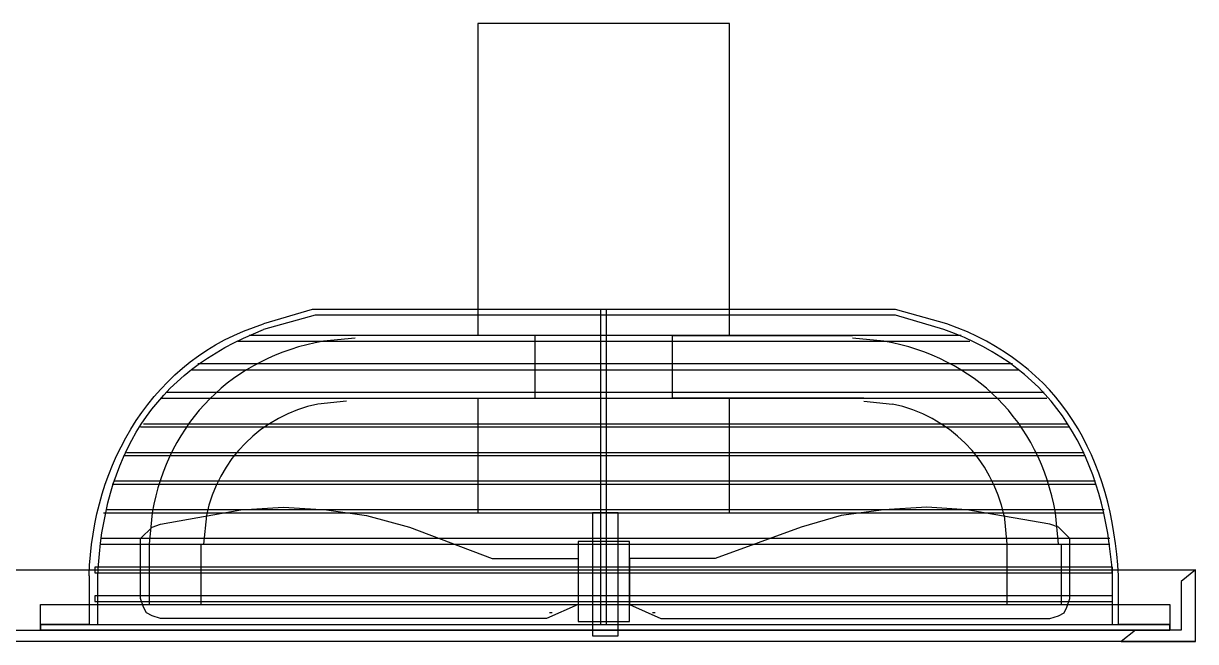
# Model space of a CAD drawing. Header units: metres. Extents: x 532250 to 532639, y 2673852 to 2674172.
# Drawn here: x 532452.502 to 532453.069, y 2674049.317 to 2674049.616 of the extents above; entities that cross this region are included whole.
import ezdxf

# ---------------------------------------------------------------- set-up
doc = ezdxf.new("R2010")
doc.units = ezdxf.units.M
doc.header["$MEASUREMENT"] = 0
doc.layers.add('IDT', color=7, linetype='Continuous')

# ---------------------------------------------------------------- blocks, each defined once
blk = doc.blocks.new('IDT')
at = {"layer": 'IDT', "color": 0, "lineweight": 25}
for p, q in [((13.85792690822862, 8.441729326834206), (15.01424065903601, 8.441729326834206)), ((13.89388881913899, 8.441729326834206), (13.85792690822862, 8.441729326834206)), ((13.85792690822862, 8.441729326834206), (13.85792690822862, 8.407150566343603)), ((13.88697306704105, 8.436196725155582), (13.89388881913899, 8.441729326834206)), ((14.14977164677001, 8.438963025994894), (14.13732306246791, 8.438963025994894)), ((14.13732306246791, 8.438963025994894), (14.13732306246791, 8.379487557950938)), ((14.14977164677001, 8.379487557950938), (14.14977164677001, 8.438963025994894)), ((13.86484266032701, 8.412683168022), (13.86484266032701, 8.436196725155582)), ((13.86484266032701, 8.436196725155582), (13.88697306704105, 8.436196725155582)), ((14.41671967775736, 8.436196725155582), (13.87037526200564, 8.436196725155582)), ((13.87037526200564, 8.436196725155582), (13.87037526200564, 8.433430424316498)), ((13.87037526200564, 8.433430424316498), (13.87037526200564, 8.436196725155582)), ((13.87037526200564, 8.436196725155582), (13.89803827039785, 8.436196725155582)), ((13.87037526200564, 8.436196725155582), (14.41671967775736, 8.436196725155582)), ((13.87037526200564, 8.423748140853945), (13.87037526200564, 8.436196725155582)), ((13.87037526200564, 8.433430424316498), (13.89527196955876, 8.433430424316498)), ((14.41671967775736, 8.433430424316498), (13.87037526200564, 8.433430424316498)), ((14.98519450022357, 8.436196725155582), (13.88697306704105, 8.436196725155582)), ((13.89527196955876, 8.433430424316498), (13.89527196955876, 8.409916867182915)), ((13.89803827039785, 8.433430424316498), (13.89803827039785, 8.409916867182915)), ((14.14285589467161, 8.433430424316498), (14.14285589467161, 8.281283878157524)), ((14.14562219551115, 8.433430424316498), (14.14562219551115, 8.281283878157524)), ((14.38905666936515, 8.436196725155582), (14.41671967775736, 8.436196725155582)), ((14.38905666936515, 8.433430424316498), (14.38905666936515, 8.409916867182915)), ((14.393206120624, 8.409916867182915), (14.393206120624, 8.433430424316498)), ((14.393206120624, 8.433430424316498), (14.41671967775736, 8.433430424316498)), ((14.41671967775736, 8.433430424316498), (14.41671967775736, 8.436196725155582)), ((14.41671967775736, 8.436196725155582), (14.41671967775736, 8.433430424316498)), ((14.41671967775736, 8.436196725155582), (14.41671967775736, 8.423748140853945)), ((13.92155182753166, 8.427897822637874), (13.92016867711189, 8.42513152179879)), ((13.92431812837074, 8.429280973057644), (13.92155182753166, 8.427897822637874)), ((13.9284675796296, 8.430664123477186), (13.92431812837074, 8.429280973057644)), ((14.11657603669872, 8.430664123477186), (13.9284675796296, 8.430664123477186)), ((14.13179069131482, 8.42374837137902), (14.11657603669872, 8.430664123477186)), ((14.11934233753826, 8.427897822637874), (14.12072548795757, 8.427897822637874)), ((14.15668739886794, 8.432047273896728), (14.13179069131482, 8.432047273896728)), ((14.13179069131482, 8.432047273896728), (14.13179069131482, 8.39331906214727)), ((14.15668739886794, 8.39331906214727), (14.15668739886794, 8.432047273896728)), ((14.15668739886794, 8.42374837137902), (14.17190205348405, 8.430664123477186)), ((14.16913575264451, 8.427897822637874), (14.17051890306428, 8.427897822637874)), ((14.17190205348405, 8.430664123477186), (14.3586273601334, 8.430664123477186)), ((14.3586273601334, 8.430664123477186), (14.36277681139225, 8.429280973057644)), ((14.36277681139225, 8.429280973057644), (14.36554311223134, 8.427897822637874)), ((14.36554311223134, 8.427897822637874), (14.36692626265111, 8.42513152179879)), ((14.41671967775736, 8.423748140853945), (13.87037526200564, 8.423748140853945)), ((14.39043981978446, 8.422365220959477), (13.89803827039785, 8.422365220959477)), ((13.89803827039785, 8.422365220959477), (13.89803827039785, 8.419598920120166)), ((13.92016867711189, 8.42513152179879), (13.91878552669257, 8.420982070539708)), ((13.92293497795143, 8.394702212566813), (13.92293497795143, 8.42374837137902)), ((13.94921483592432, 8.394702212566813), (13.94921483592432, 8.42374837137902)), ((14.13179069131482, 8.401617964664979), (14.13179069131482, 8.42374837137902)), ((14.15668739886794, 8.401617964664979), (14.15668739886794, 8.42374837137902)), ((14.33926325425844, 8.394702212566813), (14.33926325425844, 8.42374837137902)), ((14.36415996181157, 8.394702212566813), (14.36415996181157, 8.42374837137902)), ((14.36692626265111, 8.42513152179879), (14.36830941307088, 8.420982070539708)), ((14.39043981978446, 8.419598920120166), (14.39043981978446, 8.422365220959477)), ((13.89803827039785, 8.419598920120166), (14.39043981978446, 8.419598920120166)), ((13.91878552669257, 8.420982070539708), (13.91878552669257, 8.396085362986582)), ((14.36830941307088, 8.420982070539708), (14.36830941307088, 8.396085362986582)), ((13.85792690822862, 8.407150566343603), (13.86484266032701, 8.412683168022)), ((15.05020256994592, 8.407150566343603), (13.85792690822862, 8.407150566343603)), ((14.39043981978446, 8.408533716763145), (13.89803827039785, 8.408533716763145)), ((13.89803827039785, 8.408533716763145), (13.89803827039785, 8.40576672434861)), ((13.89803827039785, 8.40576672434861), (14.39043981978446, 8.40576672434861)), ((14.39043981978446, 8.40576672434861), (14.39043981978446, 8.408533716763145)), ((14.04880166613728, 8.386403310049104), (14.09029617872582, 8.401617964664979)), ((14.09029617872582, 8.401617964664979), (14.13179069131482, 8.401617964664979)), ((14.19818191145649, 8.401617964664979), (14.15668739886794, 8.401617964664979)), ((14.23829327362571, 8.386403310049104), (14.19818191145649, 8.401617964664979)), ((14.38767351894538, 8.394702212566813), (13.89942142081762, 8.394702212566813)), ((13.91878552669257, 8.396085362986582), (13.91878552669257, 8.391935911727728)), ((13.92431812837074, 8.394702212566813), (13.92570127879051, 8.379487557950938)), ((13.95059798634364, 8.380870708370708), (13.94921483592432, 8.394702212566813)), ((14.13179069131482, 8.39331906214727), (14.15668739886794, 8.39331906214727)), ((14.33649695341936, 8.380870708370708), (14.33788010383867, 8.394702212566813)), ((14.36277681139225, 8.379487557950938), (14.36415996181157, 8.394702212566813)), ((14.36830941307088, 8.396085362986582), (14.36830941307088, 8.391935911727728)), ((13.89942142081762, 8.391935911727728), (14.38767351894538, 8.391935911727728)), ((13.91878552669257, 8.391935911727728), (13.92431812837074, 8.386403310049104)), ((14.36830941307088, 8.391935911727728), (14.36277681139225, 8.386403310049104)), ((13.92431812837074, 8.386403310049104), (13.9284675796296, 8.385020159629562)), ((13.9284675796296, 8.385020159629562), (13.96857894179882, 8.378104407531396)), ((14.02943756026232, 8.380870708370708), (14.04880166613728, 8.386403310049104)), ((14.25904052992044, 8.380870708370708), (14.23829327362571, 8.386403310049104)), ((14.3586273601334, 8.385020159629562), (14.31989914838394, 8.378104407531396)), ((14.36277681139225, 8.386403310049104), (14.3586273601334, 8.385020159629562)), ((14.38629036852561, 8.379487557950938), (13.9021877216567, 8.379487557950938)), ((13.9021877216567, 8.378104407531396), (14.38490721810629, 8.378104407531396)), ((13.96857894179882, 8.378104407531396), (13.98794304767378, 8.376721257111853)), ((13.98794304767378, 8.376721257111853), (14.00869030396805, 8.378104407531396)), ((14.00869030396805, 8.378104407531396), (14.02943756026232, 8.380870708370708)), ((14.20509766355488, 8.379487557950938), (14.08338042662788, 8.379487557950938)), ((14.08338042662788, 8.379487557950938), (14.08338042662788, 8.324161541166063)), ((14.13732306246791, 8.379487557950938), (14.14977164677001, 8.379487557950938)), ((14.20509766355488, 8.324161541166063), (14.20509766355488, 8.379487557950938)), ((14.27840463579494, 8.378104407531396), (14.25904052992044, 8.380870708370708)), ((14.29915189208921, 8.376721257111853), (14.27840463579494, 8.378104407531396)), ((14.31989914838394, 8.378104407531396), (14.29915189208921, 8.376721257111853)), ((14.38214091726675, 8.365656053754833), (13.90633717291556, 8.365656053754833)), ((13.90633717291556, 8.364272903335063), (14.38075776684744, 8.364272903335063)), ((14.37660831558858, 8.3518245495585), (13.91186977459418, 8.3518245495585)), ((13.91186977459418, 8.350441399138958), (14.37522516516881, 8.350441399138958)), ((14.36830941307088, 8.337993045362168), (13.91878552669212, 8.337993045362168)), ((13.92016867711189, 8.336609894942626), (14.36692626265111, 8.336609894942626)), ((14.01837235690553, 8.325544691585606), (14.0045408527092, 8.326927842005148)), ((14.26872258285746, 8.325544691585606), (14.2825540870538, 8.326927842005375)), ((14.3586273601334, 8.324161541166063), (13.92985073004937, 8.324161541166063)), ((13.93123388046914, 8.321395240326751), (14.35586105929386, 8.321395240326751)), ((14.01837235690553, 8.324161541166063), (14.11104343502009, 8.324161541166063)), ((14.11104343502009, 8.324161541166063), (14.11104343502009, 8.293732231934314)), ((14.26872258285746, 8.324161541166063), (14.17743465516222, 8.324161541166063)), ((14.17743465516222, 8.324161541166063), (14.17743465516222, 8.293732231934314)), ((14.3434127055173, 8.31033003696973), (13.9436822342457, 8.31033003696973)), ((13.94644853508478, 8.307563736130419), (14.34064640467821, 8.307563736130419)), ((14.32128229880325, 8.296498532773398), (13.96719579137905, 8.296498532773398)), ((13.97134524263791, 8.293732231934314), (14.31574969712509, 8.293732231934314)), ((13.97964414515607, 8.290965931095002), (14.00315770228943, 8.284050178996836)), ((14.00869030396805, 8.296498532773398), (14.0239049585837, 8.295115382353856)), ((14.11104343502009, 8.293732231934314), (14.0239049585837, 8.293732231934314)), ((14.08338042662788, 8.293732231934314), (14.08338042662788, 8.14296883619511)), ((14.17743465516222, 8.293732231934314), (14.26457313159861, 8.293732231934314)), ((14.20509766355488, 8.14296883619511), (14.20509766355488, 8.293732231934314)), ((14.26457313159861, 8.295115382353856), (14.27978778621471, 8.296498532773398)), ((14.28393723747357, 8.284050178996836), (14.30883394502669, 8.290965931095002)), ((13.9782609947363, 8.28819963025569), (14.00315770228943, 8.281283878157524)), ((14.28532038789334, 8.281283878157524), (14.30883394502669, 8.28819963025569)), ((14.00315770228943, 8.284050178996836), (14.28393723747357, 8.284050178996836)), ((14.00315770228943, 8.281283878157524), (14.28532038789334, 8.281283878157524)), ((14.08338042662788, 8.14296883619511), (14.20509766355488, 8.14296883619511))]:
    blk.add_line(p, q, dxfattribs=at)
for centre, radius, start, end in [((14.01837160118637, 8.394701456847883), 0.06917045953483487, 191.534132484354, 258.4658675130498), ((14.26872333857708, 8.394701456847656), 0.06917045953469055, 281.5341324869501, 348.4658675156459)]:
    blk.add_arc(centre, radius, start, end, dxfattribs=at)
for points in [[(13.89527196955876, 8.409916867182915), (13.89808437541186, 8.353230752485047), (13.92344213310506, 8.307241001032594), (13.9782609947363, 8.28819963025569)], [(13.89803827039785, 8.409916867182915), (13.90200330160067, 8.353415172541077), (13.92491749355284, 8.310122564406925), (13.97964414515607, 8.290965931095002)], [(14.38905666936515, 8.409916867182915), (14.38631342103261, 8.352677492317412), (14.36252323381521, 8.311597924854482), (14.30883394502669, 8.290965931095002)], [(14.393206120624, 8.409916867182915), (14.39177686519022, 8.355720423240541), (14.36210828868914, 8.30477438278433), (14.30883394502669, 8.28819963025569)], [(13.92570127879051, 8.379487557950938), (13.93367744621017, 8.335272849537091), (13.96447559555398, 8.304474700193282), (14.00869030396805, 8.296498532773398)], [(14.27978778621471, 8.296498532773398), (14.32400249462879, 8.304474700193282), (14.35480064397214, 8.335272849537091), (14.36277681139225, 8.379487557950938)]]:
    blk.add_open_spline(points, degree=3, dxfattribs=at)

msp = doc.modelspace()

# ---------------------------------------------------------------- block references
at = {"layer": 'IDT', "color": 8, "rotation": 180}
msp.add_blockref('IDT', (532466.9272843674, 2674057.758854317), dxfattribs=at)

doc.saveas('drawing.dxf')
